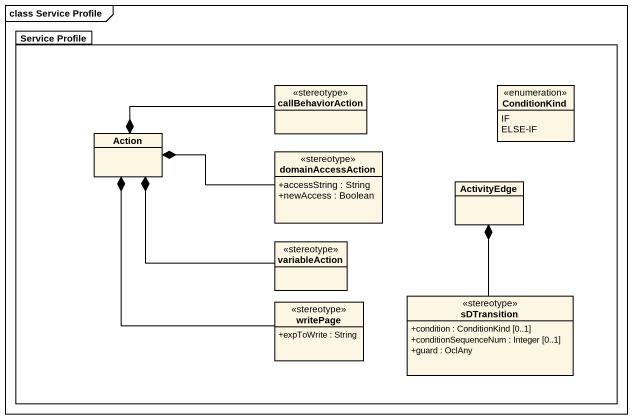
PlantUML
@startuml
mainframe class Service Profile
hide circle
hide empty members
skinparam classAttributeIconSize 0
package "Service Profile" as Service_Profile {
  class callBehaviorAction <<stereotype>>
  enum ConditionKind {
    IF
    ELSE-IF
  }
  class "Action" as Action_
  class domainAccessAction <<stereotype>> {
    +accessString : String
    +newAccess : Boolean
  }
  class ActivityEdge
  class variableAction <<stereotype>>
  class sDTransition <<stereotype>> {
    +condition : ConditionKind [0..1]
    +conditionSequenceNum : Integer [0..1]
    +guard : OclAny
  }
  class writePage <<stereotype>> {
    +expToWrite : String
  }
}
callBehaviorAction -left-* Action_
domainAccessAction -left-* Action_
variableAction -up-* Action_
sDTransition -up-* ActivityEdge
writePage -up-* Action_
@enduml
